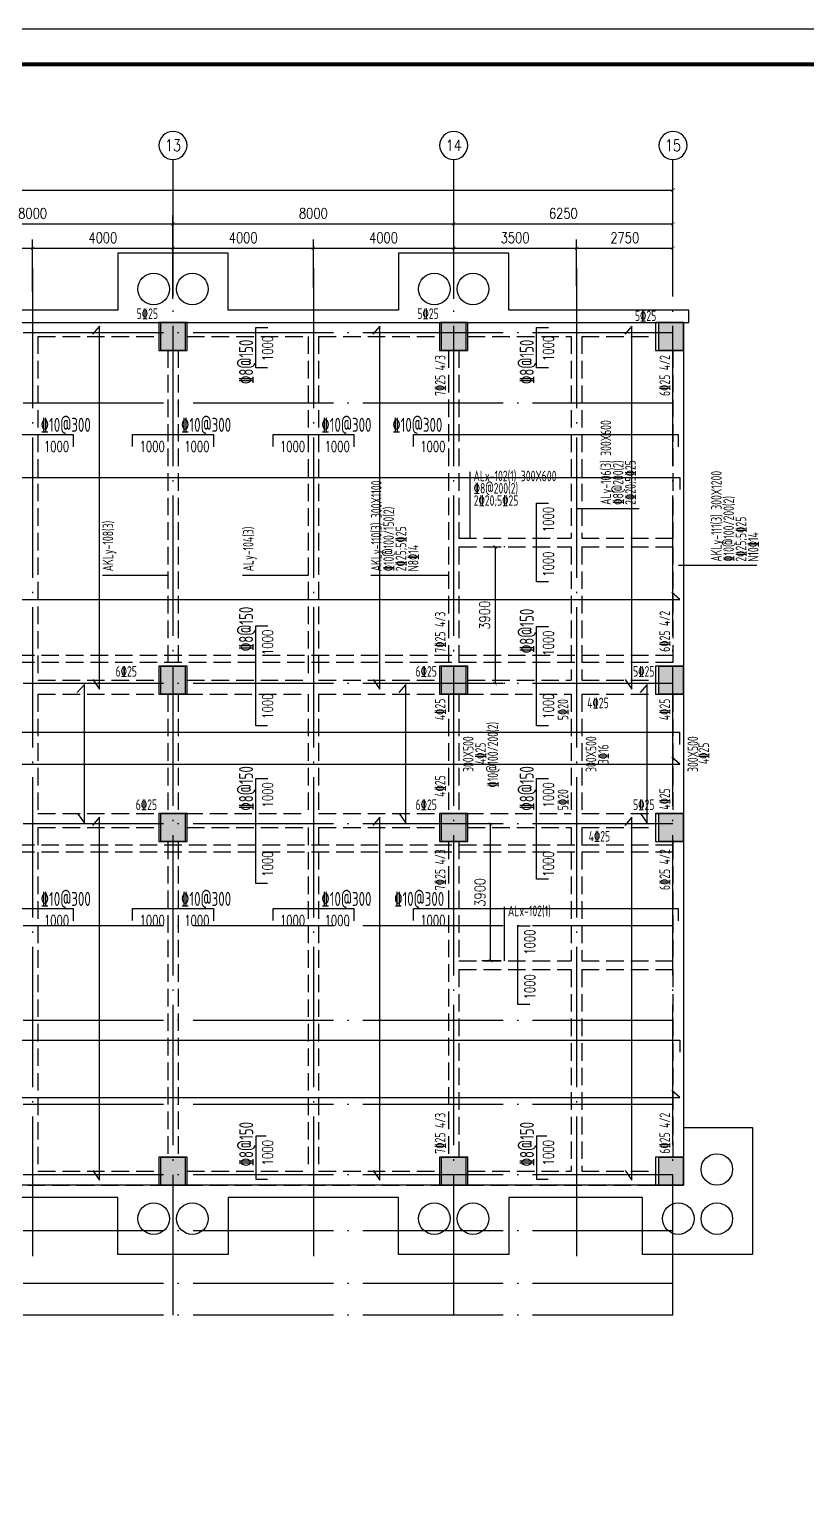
# Model space of a CAD drawing. Header units: millimetres. Extents: x 2998490 to 15040601, y 444546 to 7822218.
# Drawn here: x 14196175 to 14218331, y 7696287 to 7738064 of the extents above; entities that cross this region are included whole.
import ezdxf
from ezdxf.enums import TextEntityAlignment as Align

# ---------------------------------------------------------------- set-up
doc = ezdxf.new("R2010")
doc.units = ezdxf.units.MM
doc.header["$LTSCALE"] = 2000
doc.linetypes.add('DASH', pattern=[0.35, 0.25, -0.1])
doc.linetypes.add('DOTE', pattern=[2.42, 2, -0.2, 0.02, -0.2])
for name, color, linetype in [('3-AXIS', 3, 'Continuous'), ('3-AXIS_TEXT', 7, 'Continuous'), ('3-ban', 84, 'Continuous'), ('3-ban-rein', 1, 'Continuous'), ('3-ban-TEXT', 7, 'Continuous'), ('3-column-DOWN', 232, 'Continuous'), ('3-COLUMN-UP', 2, 'Continuous'), ('3-dote', 43, 'DOTE'), ('3-HATCH', 8, 'Continuous'), ('3-liang-rein-X', 54, 'Continuous'), ('3-liang-rein-Y', 130, 'Continuous'), ('3-liang-R截面-X', 50, 'Continuous'), ('3-liang-R截面-Y', 70, 'Continuous'), ('3-liang-s-1', 44, 'Continuous'), ('3-liang-xu', 120, 'DASH'), ('3-装饰线脚', 7, 'Continuous'), ('AXIS', 3, 'Continuous'), ('AXIS_TEXT', 7, 'Continuous'), ('图框', 7, 'Continuous')]:
    doc.layers.add(name, color=color, linetype=linetype)
doc.layers.add('3-零部件', color=73, linetype='Continuous', lineweight=5)
doc.styles.add('_TCH_AXIS', font='COMPLEX', dxfattribs={"bigfont": 'GBCBIG'})
doc.styles.add('COMPLEX', font='COMPLEX')
doc.styles.add('DIM_FONT', font='SIMPLEX', dxfattribs={"width": 0.8, "bigfont": 'HZTXT'})
doc.styles.add('TJ1', font='tj-romans1.shx', dxfattribs={"width": 0.8, "bigfont": 'tj-hztxt1.shx'})
doc.styles.add('TSSD_Rein', font='Tssdeng.shx', dxfattribs={"width": 0.7, "bigfont": 'hztxt.shx'})
doc.dimstyles.new('DIMN100', dxfattribs={"dimtxt": 300, "dimasz": 100, "dimexe": 250, "dimexo": 300, "dimgap": 150, "dimtad": 1, "dimdec": 0, "dimzin": 0, "dimdsep": 46, "dimtxsty": 'DIM_FONT', "dimblk": 'ARCHTICK', "dimcen": 0.09, "dimclrt": 7, "dimazin": 2, "dimtfac": 1, "dimtdec": 0, "dimtix": 1, "dimtmove": 2, "dimatfit": 3, "dimldrblk": 'ARCHTICK', "dimfxl": 0, "dimtolj": 1, "dimtzin": 0, "dimarcsym": 0})

# ---------------------------------------------------------------- blocks, each defined once
blk = doc.blocks.new('TJAD_TK_A0')
at = {"layer": '图框'}
blk.add_line((2162, 399.3), (973, 399.3), dxfattribs=at)
at = {"layer": '图框', "const_width": 1.2}
blk.add_lwpolyline([(2152, -431.7), (2152, 389.3), (998, 389.3), (998, -431.7)], close=True, dxfattribs=at)
blk = doc.blocks.new('_ArchTick')
at = {"color": 0, "linetype": 'ByBlock', "const_width": 0.15}
blk.add_lwpolyline([(-0.5, -0.5), (0.5, 0.5)], dxfattribs=at)
blk = doc.blocks.new('*D398')
at = {"layer": 'AXIS', "color": 0, "lineweight": -2}
for p, q in [((14192270, 7731341), (14192270, 7732767)), ((14192270, 7732517), (14200270, 7732517)), ((14200270, 7731341), (14200270, 7732767))]:
    blk.add_line(p, q, dxfattribs=at)
at = {"layer": 'Defpoints', "color": 0}
for p in [(14200270, 7732517), (14192270, 7731041), (14200270, 7731041)]:
    blk.add_point(p, dxfattribs=at)
at = {"layer": 'AXIS', "color": 0, "lineweight": -2, "xscale": 100, "yscale": 100, "zscale": 100, "rotation": 180}
blk.add_blockref('_ArchTick', (14192270, 7732517), dxfattribs=at)
at = {"layer": 'AXIS', "color": 0, "lineweight": -2, "xscale": 100, "yscale": 100, "zscale": 100}
blk.add_blockref('_ArchTick', (14200270, 7732517), dxfattribs=at)
at = {"layer": 'AXIS', "color": 7, "insert": (14196270, 7732817), "char_height": 300, "attachment_point": 5, "style": 'DIM_FONT'}
blk.add_mtext('\\A1;8000', dxfattribs=at)
blk = doc.blocks.new('*D399')
at = {"layer": 'AXIS', "color": 0, "lineweight": -2}
for p, q in [((14200270, 7731341), (14200270, 7732767)), ((14200270, 7732517), (14208270, 7732517)), ((14208270, 7731341), (14208270, 7732767))]:
    blk.add_line(p, q, dxfattribs=at)
at = {"layer": 'Defpoints', "color": 0}
for p in [(14208270, 7732517), (14200270, 7731041), (14208270, 7731041)]:
    blk.add_point(p, dxfattribs=at)
at = {"layer": 'AXIS', "color": 0, "lineweight": -2, "xscale": 100, "yscale": 100, "zscale": 100, "rotation": 180}
blk.add_blockref('_ArchTick', (14200270, 7732517), dxfattribs=at)
at = {"layer": 'AXIS', "color": 0, "lineweight": -2, "xscale": 100, "yscale": 100, "zscale": 100}
blk.add_blockref('_ArchTick', (14208270, 7732517), dxfattribs=at)
at = {"layer": 'AXIS', "color": 7, "insert": (14204270, 7732817), "char_height": 300, "attachment_point": 5, "style": 'DIM_FONT'}
blk.add_mtext('\\A1;8000', dxfattribs=at)
blk = doc.blocks.new('*D400')
at = {"layer": 'AXIS', "color": 0, "lineweight": -2}
for p, q in [((14208270, 7731341), (14208270, 7732767)), ((14208270, 7732517), (14214520, 7732517)), ((14214520, 7731341), (14214520, 7732767))]:
    blk.add_line(p, q, dxfattribs=at)
at = {"layer": 'Defpoints', "color": 0}
for p in [(14214520, 7732517), (14208270, 7731041), (14214520, 7731041)]:
    blk.add_point(p, dxfattribs=at)
at = {"layer": 'AXIS', "color": 0, "lineweight": -2, "xscale": 100, "yscale": 100, "zscale": 100, "rotation": 180}
blk.add_blockref('_ArchTick', (14208270, 7732517), dxfattribs=at)
at = {"layer": 'AXIS', "color": 0, "lineweight": -2, "xscale": 100, "yscale": 100, "zscale": 100}
blk.add_blockref('_ArchTick', (14214520, 7732517), dxfattribs=at)
at = {"layer": 'AXIS', "color": 7, "insert": (14211395, 7732817), "char_height": 300, "attachment_point": 5, "style": 'DIM_FONT'}
blk.add_mtext('\\A1;6250', dxfattribs=at)
blk = doc.blocks.new('_AXISO')
blk.add_circle((0, 0), 0.5)
at = {"layer": '3-AXIS_TEXT', "style": 'COMPLEX', "width": 1.041667}
blk.add_attdef('A', text='', height=0.56, dxfattribs=at).set_placement((-0.25, -0.28), (0.25, -0.28), align=Align.FIT)
blk = doc.blocks.new('*D401')
at = {"layer": 'AXIS', "color": 0, "lineweight": -2}
for p, q in [((14138270, 7731643), (14138270, 7733732)), ((14214520, 7731643), (14214520, 7733732)), ((14138270, 7733482), (14214520, 7733482))]:
    blk.add_line(p, q, dxfattribs=at)
at = {"layer": 'Defpoints', "color": 0}
for p in [(14214520, 7733482), (14138270, 7731343), (14214520, 7731343)]:
    blk.add_point(p, dxfattribs=at)
at = {"layer": 'AXIS', "color": 0, "lineweight": -2, "xscale": 100, "yscale": 100, "zscale": 100, "rotation": 180}
blk.add_blockref('_ArchTick', (14138270, 7733482), dxfattribs=at)
at = {"layer": 'AXIS', "color": 0, "lineweight": -2, "xscale": 100, "yscale": 100, "zscale": 100}
blk.add_blockref('_ArchTick', (14214520, 7733482), dxfattribs=at)
at = {"layer": 'AXIS', "color": 7, "insert": (14180271, 7733782), "char_height": 300, "attachment_point": 5, "style": 'DIM_FONT'}
blk.add_mtext('\\A1;76250', dxfattribs=at)
blk = doc.blocks.new('*D1106')
at = {"layer": '3-零部件', "color": 0, "lineweight": -2}
for p, q in [((14192270, 7730342), (14192270, 7732071)), ((14196270, 7730588), (14196270, 7732071)), ((14192270, 7731821), (14196270, 7731821))]:
    blk.add_line(p, q, dxfattribs=at)
at = {"layer": 'Defpoints', "color": 0}
for p in [(14196270, 7731821), (14192270, 7730042), (14196270, 7730288)]:
    blk.add_point(p, dxfattribs=at)
at = {"layer": '3-零部件', "color": 0, "lineweight": -2, "xscale": 100, "yscale": 100, "zscale": 100, "rotation": 180}
blk.add_blockref('_ArchTick', (14192270, 7731821), dxfattribs=at)
at = {"layer": '3-零部件', "color": 0, "lineweight": -2, "xscale": 100, "yscale": 100, "zscale": 100}
blk.add_blockref('_ArchTick', (14196270, 7731821), dxfattribs=at)
at = {"layer": '3-零部件', "color": 7, "insert": (14194270, 7732121), "char_height": 300, "attachment_point": 5, "style": 'DIM_FONT'}
blk.add_mtext('\\A1;4000', dxfattribs=at)
blk = doc.blocks.new('*D1107')
at = {"layer": '3-零部件', "color": 0, "lineweight": -2}
for p, q in [((14196270, 7730588), (14196270, 7732071)), ((14200270, 7730384), (14200270, 7732071)), ((14196270, 7731821), (14200270, 7731821))]:
    blk.add_line(p, q, dxfattribs=at)
at = {"layer": 'Defpoints', "color": 0}
for p in [(14200270, 7731821), (14196270, 7730288), (14200270, 7730084)]:
    blk.add_point(p, dxfattribs=at)
at = {"layer": '3-零部件', "color": 0, "lineweight": -2, "xscale": 100, "yscale": 100, "zscale": 100, "rotation": 180}
blk.add_blockref('_ArchTick', (14196270, 7731821), dxfattribs=at)
at = {"layer": '3-零部件', "color": 0, "lineweight": -2, "xscale": 100, "yscale": 100, "zscale": 100}
blk.add_blockref('_ArchTick', (14200270, 7731821), dxfattribs=at)
at = {"layer": '3-零部件', "color": 7, "insert": (14198270, 7732121), "char_height": 300, "attachment_point": 5, "style": 'DIM_FONT'}
blk.add_mtext('\\A1;4000', dxfattribs=at)
blk = doc.blocks.new('*D1108')
at = {"layer": '3-零部件', "color": 0, "lineweight": -2}
for p, q in [((14200270, 7730384), (14200270, 7732071)), ((14204270, 7730707), (14204270, 7732071)), ((14200270, 7731821), (14204270, 7731821))]:
    blk.add_line(p, q, dxfattribs=at)
at = {"layer": 'Defpoints', "color": 0}
for p in [(14204270, 7731821), (14204270, 7730407), (14200270, 7730084)]:
    blk.add_point(p, dxfattribs=at)
at = {"layer": '3-零部件', "color": 0, "lineweight": -2, "xscale": 100, "yscale": 100, "zscale": 100, "rotation": 180}
blk.add_blockref('_ArchTick', (14200270, 7731821), dxfattribs=at)
at = {"layer": '3-零部件', "color": 0, "lineweight": -2, "xscale": 100, "yscale": 100, "zscale": 100}
blk.add_blockref('_ArchTick', (14204270, 7731821), dxfattribs=at)
at = {"layer": '3-零部件', "color": 7, "insert": (14202270, 7732121), "char_height": 300, "attachment_point": 5, "style": 'DIM_FONT'}
blk.add_mtext('\\A1;4000', dxfattribs=at)
blk = doc.blocks.new('*D1109')
at = {"layer": '3-零部件', "color": 0, "lineweight": -2}
for p, q in [((14204270, 7730707), (14204270, 7732071)), ((14208270, 7730375), (14208270, 7732071)), ((14204270, 7731821), (14208270, 7731821))]:
    blk.add_line(p, q, dxfattribs=at)
at = {"layer": 'Defpoints', "color": 0}
for p in [(14208270, 7731821), (14204270, 7730407), (14208270, 7730075)]:
    blk.add_point(p, dxfattribs=at)
at = {"layer": '3-零部件', "color": 0, "lineweight": -2, "xscale": 100, "yscale": 100, "zscale": 100, "rotation": 180}
blk.add_blockref('_ArchTick', (14204270, 7731821), dxfattribs=at)
at = {"layer": '3-零部件', "color": 0, "lineweight": -2, "xscale": 100, "yscale": 100, "zscale": 100}
blk.add_blockref('_ArchTick', (14208270, 7731821), dxfattribs=at)
at = {"layer": '3-零部件', "color": 7, "insert": (14206270, 7732121), "char_height": 300, "attachment_point": 5, "style": 'DIM_FONT'}
blk.add_mtext('\\A1;4000', dxfattribs=at)
blk = doc.blocks.new('*D1110')
at = {"layer": '3-零部件', "color": 0, "lineweight": -2}
for p, q in [((14208270, 7730375), (14208270, 7732071)), ((14211770, 7730751), (14211770, 7732071)), ((14208270, 7731821), (14211770, 7731821))]:
    blk.add_line(p, q, dxfattribs=at)
at = {"layer": 'Defpoints', "color": 0}
for p in [(14211770, 7731821), (14211770, 7730451), (14208270, 7730075)]:
    blk.add_point(p, dxfattribs=at)
at = {"layer": '3-零部件', "color": 0, "lineweight": -2, "xscale": 100, "yscale": 100, "zscale": 100, "rotation": 180}
blk.add_blockref('_ArchTick', (14208270, 7731821), dxfattribs=at)
at = {"layer": '3-零部件', "color": 0, "lineweight": -2, "xscale": 100, "yscale": 100, "zscale": 100}
blk.add_blockref('_ArchTick', (14211770, 7731821), dxfattribs=at)
at = {"layer": '3-零部件', "color": 7, "insert": (14210020, 7732121), "char_height": 300, "attachment_point": 5, "style": 'DIM_FONT'}
blk.add_mtext('\\A1;3500', dxfattribs=at)
blk = doc.blocks.new('*D1111')
at = {"layer": '3-零部件', "color": 0, "lineweight": -2}
for p, q in [((14211770, 7730751), (14211770, 7732071)), ((14214520, 7730751), (14214520, 7732071)), ((14211770, 7731821), (14214520, 7731821))]:
    blk.add_line(p, q, dxfattribs=at)
at = {"layer": 'Defpoints', "color": 0}
for p in [(14214520, 7731821), (14211770, 7730451), (14214520, 7730451)]:
    blk.add_point(p, dxfattribs=at)
at = {"layer": '3-零部件', "color": 0, "lineweight": -2, "xscale": 100, "yscale": 100, "zscale": 100, "rotation": 180}
blk.add_blockref('_ArchTick', (14211770, 7731821), dxfattribs=at)
at = {"layer": '3-零部件', "color": 0, "lineweight": -2, "xscale": 100, "yscale": 100, "zscale": 100}
blk.add_blockref('_ArchTick', (14214520, 7731821), dxfattribs=at)
at = {"layer": '3-零部件', "color": 7, "insert": (14213145, 7732121), "char_height": 300, "attachment_point": 5, "style": 'DIM_FONT'}
blk.add_mtext('\\A1;2750', dxfattribs=at)
blk = doc.blocks.new('*D1112')
at = {"layer": '3-ban', "color": 0, "lineweight": -2}
for p, q in [((14209453, 7723309), (14209453, 7719409)), ((14209727, 7723309), (14209703, 7723309)), ((14209727, 7719409), (14209703, 7719409))]:
    blk.add_line(p, q, dxfattribs=at)
at = {"layer": 'Defpoints', "color": 0}
for p in [(14209427, 7723309), (14209427, 7719409), (14209453, 7719409)]:
    blk.add_point(p, dxfattribs=at)
at = {"layer": '3-ban', "color": 0, "lineweight": -2, "xscale": 100, "yscale": 100, "zscale": 100}
for p, rotation in [((14209453, 7723309), 90), ((14209453, 7719409), 270)]:
    blk.add_blockref('_ArchTick', p, dxfattribs=dict(at, rotation=rotation))
at = {"layer": '3-ban', "color": 7, "insert": (14209153, 7721359), "char_height": 300, "attachment_point": 5, "rotation": 90, "style": 'DIM_FONT'}
blk.add_mtext('\\A1;3900', dxfattribs=at)
blk = doc.blocks.new('*D1113')
at = {"layer": '3-ban', "color": 0, "lineweight": -2}
for p, q in [((14209617, 7715409), (14209069, 7715409)), ((14209319, 7711509), (14209319, 7715409)), ((14209617, 7711509), (14209069, 7711509))]:
    blk.add_line(p, q, dxfattribs=at)
at = {"layer": 'Defpoints', "color": 0}
for p in [(14209319, 7715409), (14209917, 7715409), (14209917, 7711509)]:
    blk.add_point(p, dxfattribs=at)
at = {"layer": '3-ban', "color": 0, "lineweight": -2, "xscale": 100, "yscale": 100, "zscale": 100}
for p, rotation in [((14209319, 7715409), 90), ((14209319, 7711509), 270)]:
    blk.add_blockref('_ArchTick', p, dxfattribs=dict(at, rotation=rotation))
at = {"layer": '3-ban', "color": 7, "insert": (14209019, 7713459), "char_height": 300, "attachment_point": 5, "rotation": 90, "style": 'DIM_FONT'}
blk.add_mtext('\\A1;3900', dxfattribs=at)

msp = doc.modelspace()

# ---------------------------------------------------------------- hatches: boundary and pattern name
at = {"layer": '3-HATCH'}
for points in [[(14199920.3, 7729708.7), (14200620.3, 7729708.7), (14200620.3, 7728908.7), (14199920.3, 7728908.7)], [(14207920.3, 7729708.7), (14208620.3, 7729708.7), (14208620.3, 7728908.7), (14207920.3, 7728908.7)], [(14214120.3, 7729708.7), (14214820.3, 7729708.7), (14214820.3, 7728908.7), (14214120.3, 7728908.7)], [(14199920.3, 7719908.7), (14200620.3, 7719908.7), (14200620.3, 7719108.7), (14199920.3, 7719108.7)], [(14207920.3, 7719908.7), (14208620.3, 7719908.7), (14208620.3, 7719108.7), (14207920.3, 7719108.7)], [(14214120.3, 7719908.7), (14214820.3, 7719908.7), (14214820.3, 7719108.7), (14214120.3, 7719108.7)], [(14199920.3, 7715708.7), (14200620.3, 7715708.7), (14200620.3, 7714908.7), (14199920.3, 7714908.7)], [(14207920.3, 7715708.7), (14208620.3, 7715708.7), (14208620.3, 7714908.7), (14207920.3, 7714908.7)], [(14214120.3, 7715708.7), (14214820.3, 7715708.7), (14214820.3, 7714908.7), (14214120.3, 7714908.7)], [(14199920.3, 7705908.7), (14200620.3, 7705908.7), (14200620.3, 7705108.7), (14199920.3, 7705108.7)], [(14207920.3, 7705908.7), (14208620.3, 7705908.7), (14208620.3, 7705108.7), (14207920.3, 7705108.7)], [(14214120.3, 7705908.7), (14214820.3, 7705908.7), (14214820.3, 7705108.7), (14214120.3, 7705108.7)]]:
    msp.add_hatch(color=256, dxfattribs=at).paths.add_polyline_path(points)

# ---------------------------------------------------------------- linework, layer by layer
at = {"layer": '3-AXIS', "color": 15, "linetype": 'DOTE'}
for p, q in [((14200270.3, 7701408.7), (14200270.3, 7731340.9)), ((14208270.3, 7701408.7), (14208270.3, 7731340.9)), ((14214520.3, 7701408.7), (14214520.3, 7731340.9)), ((14214520.3, 7729408.7), (14134833, 7729408.7)), ((14214520.3, 7727408.7), (14134833, 7727408.7)), ((14214520.3, 7719408.7), (14134833, 7719408.7)), ((14214520.3, 7715408.7), (14134833, 7715408.7)), ((14214520.3, 7712508.7), (14134833, 7712508.7)), ((14214520.3, 7709808.7), (14134833, 7709808.7)), ((14214520.3, 7707408.7), (14134833, 7707408.7)), ((14214520.3, 7705408.7), (14134833, 7705408.7)), ((14214520.3, 7703808.7), (14134833, 7703808.7)), ((14214520.3, 7702308.7), (14134833, 7702308.7)), ((14214520.3, 7701408.7), (14134833, 7701408.7))]:
    msp.add_line(p, q, dxfattribs=at)
at = {"layer": '3-ban-rein'}
for points in [[(14197984.1, 7719524.8), (14198177.5, 7719251.1), (14198177.5, 7729599), (14197974.4, 7729369.6)], [(14202967.8, 7728408.7), (14202629.8, 7728408.7), (14202629.8, 7729558.7), (14202975.8, 7729558.7)], [(14205973, 7719524.8), (14206166.4, 7719251.1), (14206166.4, 7729599), (14205963.3, 7729369.6)], [(14210967.8, 7728408.7), (14210629.8, 7728408.7), (14210629.8, 7729558.7), (14210975.8, 7729558.7)], [(14213154.4, 7719524.8), (14213347.8, 7719251.1), (14213347.8, 7729599), (14213144.7, 7729369.6)], [(14195120.3, 7726172.4), (14195120.3, 7726510.4), (14197420.3, 7726510.4), (14197420.3, 7726164.4)], [(14199120.3, 7726172.4), (14199120.3, 7726510.4), (14201420.3, 7726510.4), (14201420.3, 7726164.4)], [(14203120.3, 7726172.4), (14203120.3, 7726510.4), (14205420.3, 7726510.4), (14205420.3, 7726164.4)], [(14207120.3, 7726172.4), (14207120.3, 7726510.4), (14214670.3, 7726510.4), (14214670.3, 7726164.4)], [(14152126.5, 7724952.1), (14152126.5, 7725290), (14214717.6, 7725290), (14214717.6, 7724944)], [(14210967.8, 7722308.7), (14210629.8, 7722308.7), (14210629.8, 7724558.7), (14210975.8, 7724558.7)], [(14152332.3, 7722000.5), (14152058.6, 7721807.1), (14214719.7, 7721807.1), (14214490.4, 7722010.1)], [(14202967.8, 7718208.7), (14202629.8, 7718208.7), (14202629.8, 7721056.9), (14202975.8, 7721056.9)], [(14210967.8, 7718208.7), (14210629.8, 7718208.7), (14210629.8, 7721035.5), (14210975.8, 7721035.5)], [(14197549.6, 7715704.5), (14197743.1, 7715430.8), (14197743.1, 7719388.1), (14197540, 7719158.7)], [(14206715.4, 7715704.5), (14206908.8, 7715430.8), (14206908.8, 7719388.1), (14206705.7, 7719158.7)], [(14213594.9, 7715704.5), (14213788.3, 7715430.8), (14213788.3, 7719388.1), (14213585.2, 7719158.7)], [(14142126.5, 7717685), (14142126.5, 7718023), (14214703.5, 7718023), (14214703.5, 7717677)], [(14142332.3, 7717306.2), (14142058.6, 7717112.8), (14214719.7, 7717112.8), (14214490.4, 7717315.9)], [(14202967.8, 7713708.7), (14202629.8, 7713708.7), (14202629.8, 7716708.7), (14202975.8, 7716708.7)], [(14210967.8, 7713831.3), (14210629.8, 7713831.3), (14210629.8, 7716708.7), (14210975.8, 7716708.7)], [(14197984.1, 7705524.8), (14198177.5, 7705251.1), (14198177.5, 7715599), (14197974.4, 7715369.6)], [(14205973, 7705524.8), (14206166.4, 7705251.1), (14206166.4, 7715599), (14205963.3, 7715369.6)], [(14213154.4, 7705524.8), (14213347.8, 7705251.1), (14213347.8, 7715599), (14213144.7, 7715369.6)], [(14195120.3, 7712656.1), (14195120.3, 7712994), (14197420.3, 7712994), (14197420.3, 7712648)], [(14199120.3, 7712656.1), (14199120.3, 7712994), (14201420.3, 7712994), (14201420.3, 7712648)], [(14203120.3, 7712656.1), (14203120.3, 7712994), (14205420.3, 7712994), (14205420.3, 7712648)], [(14207120.3, 7712656.1), (14207120.3, 7712994), (14214670.3, 7712994), (14214670.3, 7712648)], [(14210437.2, 7710258.7), (14210099.2, 7710258.7), (14210099.2, 7712508.7), (14210445.3, 7712508.7)], [(14152126.5, 7708909.1), (14152126.5, 7709247), (14214717.6, 7709247), (14214717.6, 7708901)], [(14152332.3, 7707803.5), (14152058.6, 7707610.1), (14214719.7, 7707610.1), (14214490.4, 7707813.1)], [(14202921.9, 7706508.7), (14202629.8, 7706508.7), (14202629.8, 7705282.7), (14202959.1, 7705282.7)], [(14210921.9, 7706508.7), (14210629.8, 7706508.7), (14210629.8, 7705282.7), (14210959.1, 7705282.7)]]:
    msp.add_lwpolyline(points, dxfattribs=at)
at = {"layer": '3-column-DOWN'}
for points in [[(14199870.3, 7728908.7), (14200670.3, 7728908.7), (14200670.3, 7729708.7), (14199870.3, 7729708.7)], [(14207870.3, 7728908.7), (14208670.3, 7728908.7), (14208670.3, 7729708.7), (14207870.3, 7729708.7)], [(14214020.3, 7728908.7), (14214820.3, 7728908.7), (14214820.3, 7729708.7), (14214020.3, 7729708.7)], [(14199870.3, 7719108.7), (14200670.3, 7719108.7), (14200670.3, 7719908.7), (14199870.3, 7719908.7)], [(14207870.3, 7719108.7), (14208670.3, 7719108.7), (14208670.3, 7719908.7), (14207870.3, 7719908.7)], [(14214020.3, 7719108.7), (14214820.3, 7719108.7), (14214820.3, 7719908.7), (14214020.3, 7719908.7)], [(14199870.3, 7714908.7), (14200670.3, 7714908.7), (14200670.3, 7715708.7), (14199870.3, 7715708.7)], [(14207870.3, 7714908.7), (14208670.3, 7714908.7), (14208670.3, 7715708.7), (14207870.3, 7715708.7)], [(14214020.3, 7714908.7), (14214820.3, 7714908.7), (14214820.3, 7715708.7), (14214020.3, 7715708.7)], [(14199870.3, 7705108.7), (14200670.3, 7705108.7), (14200670.3, 7705908.7), (14199870.3, 7705908.7)], [(14207870.3, 7705108.7), (14208670.3, 7705108.7), (14208670.3, 7705908.7), (14207870.3, 7705908.7)], [(14214020.3, 7705108.7), (14214820.3, 7705108.7), (14214820.3, 7705908.7), (14214020.3, 7705908.7)]]:
    msp.add_lwpolyline(points, close=True, dxfattribs=at)
at = {"layer": '3-COLUMN-UP'}
for points in [[(14199920.3, 7729708.7), (14200620.3, 7729708.7), (14200620.3, 7728908.7), (14199920.3, 7728908.7)], [(14207920.3, 7729708.7), (14208620.3, 7729708.7), (14208620.3, 7728908.7), (14207920.3, 7728908.7)], [(14214120.3, 7729708.7), (14214820.3, 7729708.7), (14214820.3, 7728908.7), (14214120.3, 7728908.7)], [(14199920.3, 7719908.7), (14200620.3, 7719908.7), (14200620.3, 7719108.7), (14199920.3, 7719108.7)], [(14207920.3, 7719908.7), (14208620.3, 7719908.7), (14208620.3, 7719108.7), (14207920.3, 7719108.7)], [(14214120.3, 7719908.7), (14214820.3, 7719908.7), (14214820.3, 7719108.7), (14214120.3, 7719108.7)], [(14199920.3, 7715708.7), (14200620.3, 7715708.7), (14200620.3, 7714908.7), (14199920.3, 7714908.7)], [(14207920.3, 7715708.7), (14208620.3, 7715708.7), (14208620.3, 7714908.7), (14207920.3, 7714908.7)], [(14214120.3, 7715708.7), (14214820.3, 7715708.7), (14214820.3, 7714908.7), (14214120.3, 7714908.7)], [(14199920.3, 7705908.7), (14200620.3, 7705908.7), (14200620.3, 7705108.7), (14199920.3, 7705108.7)], [(14207920.3, 7705908.7), (14208620.3, 7705908.7), (14208620.3, 7705108.7), (14207920.3, 7705108.7)], [(14214120.3, 7705908.7), (14214820.3, 7705908.7), (14214820.3, 7705108.7), (14214120.3, 7705108.7)]]:
    msp.add_lwpolyline(points, close=True, dxfattribs=at)
at = {"layer": '3-dote'}
for p, q in [((14196270.3, 7731265.1), (14196270.3, 7703083.5)), ((14204270.3, 7731265.1), (14204270.3, 7703083.5)), ((14211770.3, 7731265.1), (14211770.3, 7703083.5))]:
    msp.add_line(p, q, dxfattribs=at)
at = {"layer": '3-liang-R截面-X'}
for p, q in [((14208727.9, 7725447.1), (14208727.9, 7723558.7)), ((14209708.9, 7713047.1), (14209708.9, 7711508.7))]:
    msp.add_line(p, q, dxfattribs=at)
at = {"layer": '3-liang-R截面-Y'}
for p, q in [((14211788.7, 7724402.5), (14213558.9, 7724402.5)), ((14198256.1, 7722506.4), (14200136, 7722506.4)), ((14202254.9, 7722506.4), (14204134.8, 7722506.4)), ((14205906.1, 7722506.4), (14208136, 7722506.4)), ((14214675.6, 7722782.1), (14216905.6, 7722782.1))]:
    msp.add_line(p, q, dxfattribs=at)
at = {"layer": '3-liang-s-1'}
msp.add_lwpolyline([(14138060.1, 7709573), (14141195.8, 7712708.7), (14141970.3, 7712708.7), (14141970.3, 7727708.7), (14151970.3, 7727708.7), (14151970.3, 7729708.7), (14214820.3, 7729708.7), (14214820.3, 7705108.7), (14151970.3, 7705108.7), (14151970.3, 7707108.7), (14148510.1, 7707108.7), (14148510.1, 7705244.4), (14145449.3, 7702183.7), (14141120.8, 7702183.7), (14138060.1, 7705244.4), (14138060.1, 7709573)], dxfattribs=at)
at = {"layer": '3-liang-xu'}
for p, q in [((14192620.3, 7729708.7), (14199920.3, 7729708.7)), ((14200620.3, 7729708.7), (14207920.3, 7729708.7)), ((14208620.3, 7729708.7), (14214120.3, 7729708.7)), ((14196420.3, 7729308.7), (14196420.3, 7719508.7)), ((14196420.3, 7729308.7), (14199870.3, 7729308.7)), ((14200670.3, 7729308.7), (14204120.3, 7729308.7)), ((14204120.3, 7729308.7), (14204120.3, 7719508.7)), ((14204420.3, 7729308.7), (14204420.3, 7719508.7)), ((14204420.3, 7729308.7), (14207870.3, 7729308.7)), ((14208670.3, 7729308.7), (14211620.3, 7729308.7)), ((14211620.3, 7729308.7), (14211620.3, 7723558.7)), ((14211920.3, 7729308.7), (14211920.3, 7723558.7)), ((14211920.3, 7729308.7), (14214020.3, 7729308.7)), ((14200120.3, 7728908.7), (14200120.3, 7719908.7)), ((14200420.3, 7728908.7), (14200420.3, 7719908.7)), ((14208120.3, 7728908.7), (14208120.3, 7719908.7)), ((14208420.3, 7728908.7), (14208420.3, 7723558.7)), ((14214520.3, 7728908.7), (14214520.3, 7723558.7)), ((14214820.3, 7728908.7), (14214820.3, 7719908.7)), ((14208420.3, 7723558.7), (14211620.3, 7723558.7)), ((14208420.3, 7723308.7), (14211620.3, 7723308.7)), ((14208420.3, 7723308.7), (14208420.3, 7719908.7)), ((14211620.3, 7723308.7), (14211620.3, 7719508.7)), ((14211920.3, 7723558.7), (14214520.3, 7723558.7)), ((14211920.3, 7723308.7), (14211920.3, 7719508.7)), ((14211920.3, 7723308.7), (14214520.3, 7723308.7)), ((14214520.3, 7723308.7), (14214520.3, 7719908.7)), ((14214520.3, 7720208.7), (14152370.3, 7720208.7)), ((14214520.3, 7720008.7), (14152370.3, 7720008.7)), ((14196420.3, 7719508.7), (14199870.3, 7719508.7)), ((14200670.3, 7719508.7), (14204120.3, 7719508.7)), ((14204420.3, 7719508.7), (14207870.3, 7719508.7)), ((14208670.3, 7719508.7), (14211620.3, 7719508.7)), ((14211920.3, 7719508.7), (14214020.3, 7719508.7)), ((14196420.3, 7719108.7), (14196420.3, 7715708.7)), ((14196420.3, 7719108.7), (14199920.3, 7719108.7)), ((14200120.3, 7719108.7), (14200120.3, 7715708.7)), ((14200420.3, 7719108.7), (14200420.3, 7715708.7)), ((14200620.3, 7719108.7), (14204120.3, 7719108.7)), ((14204120.3, 7719108.7), (14204120.3, 7715708.7)), ((14204420.3, 7719108.7), (14204420.3, 7715708.7)), ((14204420.3, 7719108.7), (14207920.3, 7719108.7)), ((14208120.3, 7719108.7), (14208120.3, 7715708.7)), ((14208420.3, 7719108.7), (14208420.3, 7715708.7)), ((14208620.3, 7719108.7), (14211620.3, 7719108.7)), ((14211620.3, 7719108.7), (14211620.3, 7715708.7)), ((14211920.3, 7719108.7), (14211920.3, 7715708.7)), ((14211920.3, 7719108.7), (14214020.3, 7719108.7)), ((14214520.3, 7719108.7), (14214520.3, 7715708.7)), ((14214820.3, 7719108.7), (14214820.3, 7715708.7)), ((14196420.3, 7715708.7), (14199920.3, 7715708.7)), ((14200620.3, 7715708.7), (14204120.3, 7715708.7)), ((14204420.3, 7715708.7), (14207920.3, 7715708.7)), ((14208620.3, 7715708.7), (14211620.3, 7715708.7)), ((14211920.3, 7715708.7), (14214120.3, 7715708.7)), ((14196420.3, 7715308.7), (14199870.3, 7715308.7)), ((14196420.3, 7715308.7), (14196420.3, 7705508.7)), ((14200120.3, 7714908.7), (14200120.3, 7705908.7)), ((14200420.3, 7714908.7), (14200420.3, 7705908.7)), ((14200670.3, 7715308.7), (14204120.3, 7715308.7)), ((14204120.3, 7715308.7), (14204120.3, 7705508.7)), ((14204420.3, 7715308.7), (14207870.3, 7715308.7)), ((14204420.3, 7715308.7), (14204420.3, 7705508.7)), ((14208120.3, 7714908.7), (14208120.3, 7705908.7)), ((14208420.3, 7714908.7), (14208420.3, 7711508.7)), ((14208670.3, 7715308.7), (14211620.3, 7715308.7)), ((14211620.3, 7715308.7), (14211620.3, 7711508.7)), ((14211920.3, 7715308.7), (14214020.3, 7715308.7)), ((14211920.3, 7715308.7), (14211920.3, 7711508.7)), ((14214520.3, 7714908.7), (14214520.3, 7711508.7)), ((14214820.3, 7714908.7), (14214820.3, 7705908.7)), ((14214520.3, 7714808.7), (14152370.3, 7714808.7)), ((14214520.3, 7714608.7), (14152370.3, 7714608.7)), ((14208420.3, 7711508.7), (14211620.3, 7711508.7)), ((14208420.3, 7711258.7), (14211620.3, 7711258.7)), ((14208420.3, 7711258.7), (14208420.3, 7705908.7)), ((14211620.3, 7711258.7), (14211620.3, 7705508.7)), ((14211920.3, 7711508.7), (14214520.3, 7711508.7)), ((14211920.3, 7711258.7), (14214520.3, 7711258.7)), ((14211920.3, 7711258.7), (14211920.3, 7705508.7)), ((14214520.3, 7711258.7), (14214520.3, 7705908.7)), ((14196420.3, 7705508.7), (14199870.3, 7705508.7)), ((14200670.3, 7705508.7), (14204120.3, 7705508.7)), ((14204420.3, 7705508.7), (14207870.3, 7705508.7)), ((14208670.3, 7705508.7), (14211620.3, 7705508.7)), ((14211920.3, 7705508.7), (14214020.3, 7705508.7)), ((14192620.3, 7705108.7), (14199920.3, 7705108.7)), ((14200620.3, 7705108.7), (14207920.3, 7705108.7)), ((14208620.3, 7705108.7), (14214120.3, 7705108.7))]:
    msp.add_line(p, q, dxfattribs=at)
at = {"layer": '3-装饰线脚'}
for points in [[(14214820.3, 7729708.7), (14214970.3, 7729708.7), (14214970.3, 7730058.7), (14209840.3, 7730058.7), (14209840.3, 7731678.7), (14206700.3, 7731678.7), (14206700.3, 7730058.7), (14201840.3, 7730058.7), (14201840.3, 7731678.7), (14198700.3, 7731678.7), (14198700.3, 7730058.7), (14193840.3, 7730058.7)], [(14214820.3, 7706758.7), (14216790.3, 7706758.7), (14216790.3, 7703138.7), (14213650.3, 7703138.7), (14213650.3, 7704758.7), (14209840.3, 7704758.7), (14209840.3, 7703138.7), (14206700.3, 7703138.7), (14206700.3, 7704758.7), (14201840.3, 7704758.7), (14201840.3, 7703138.7), (14198701.7, 7703138.7), (14198700.3, 7704758.7), (14193840.3, 7704758.7)]]:
    msp.add_lwpolyline(points, dxfattribs=at)
for centre in [(14199720.3, 7730658.7), (14200820.3, 7730658.7), (14207720.3, 7730658.7), (14208820.3, 7730658.7), (14215770.3, 7705558.7), (14199720.3, 7704158.7), (14200820.3, 7704158.7), (14207720.3, 7704158.7), (14208820.3, 7704158.7), (14214670.3, 7704158.7), (14215770.3, 7704158.7)]:
    msp.add_circle(centre, 450, dxfattribs=at)
at = {"layer": 'AXIS'}
for p, q in [((14200270.3, 7731040.9), (14200270.3, 7734353.4)), ((14208270.3, 7731040.9), (14208270.3, 7734353.4)), ((14214520.3, 7731040.9), (14214520.3, 7734353.4))]:
    msp.add_line(p, q, dxfattribs=at)

# ---------------------------------------------------------------- block references
ref = msp.add_blockref('_AXISO', (14200270.3, 7734753.4), dxfattribs=dict(at, xscale=-800, yscale=800, zscale=800, rotation=180))
ref.add_attrib('A', '13', dxfattribs={"layer": 'AXIS_TEXT', "height": 328.45, "style": '_TCH_AXIS'}).set_placement((14200043.5, 7734589.1), (14200497.1, 7734589.1), align=Align.FIT)
ref = msp.add_blockref('_AXISO', (14208270.3, 7734753.4), dxfattribs=dict(at, xscale=-800, yscale=800, zscale=800, rotation=180))
ref.add_attrib('A', '14', dxfattribs={"layer": 'AXIS_TEXT', "height": 314.07, "style": '_TCH_AXIS'}).set_placement((14208038.5, 7734596.3), (14208502.1, 7734596.3), align=Align.FIT)
ref = msp.add_blockref('_AXISO', (14214520.3, 7734753.4), dxfattribs=dict(at, xscale=-800, yscale=800, zscale=800, rotation=180))
ref.add_attrib('A', '15', dxfattribs={"layer": 'AXIS_TEXT', "height": 328.45, "style": '_TCH_AXIS'}).set_placement((14214293.5, 7734589.1), (14214747.1, 7734589.1), align=Align.FIT)
at = {"layer": '图框', "xscale": 100, "yscale": 100, "zscale": 100}
msp.add_blockref('TJAD_TK_A0', (14027517.1, 7698133.9), dxfattribs=at)

# ---------------------------------------------------------------- texts
at = {"layer": '3-ban', "style": 'TSSD_Rein', "width": 0.7}
for s, rotation, p in [('%%1328@150', 89.99419, (14202552.7, 7727947.5, -5065)), ('%%1328@150', 89.99419, (14210552.7, 7727947.5, -5065)), ('%%13210@300', 359.99419, (14196499, 7726587.5, -5065)), ('%%13210@300', 359.99419, (14200499, 7726587.5, -5065)), ('%%13210@300', 359.99419, (14204499, 7726587.5, -5065)), ('%%13210@300', 359.99419, (14206518.8, 7726587.5, -5065)), ('%%1328@150', 89.99419, (14202552.7, 7720332.5, -5065)), ('%%1328@150', 89.99419, (14210552.7, 7720276.1, -5065)), ('%%1328@150', 89.99419, (14202552.7, 7715787.3, -5065)), ('%%1328@150', 89.99419, (14210552.7, 7715787.3, -5065)), ('%%13210@300', 359.99419, (14196499, 7713071.1, -5065)), ('%%13210@300', 359.99419, (14200499, 7713071.1, -5065)), ('%%13210@300', 359.99419, (14204499, 7713071.1, -5065)), ('%%13210@300', 359.99419, (14206571.5, 7713071.1, -5065)), ('%%1328@150', 90.00581, (14202557.6, 7705644.7, -5065)), ('%%1328@150', 90.00581, (14210557.6, 7705644.7, -5065))]:
    msp.add_text(s, height=400, rotation=rotation, dxfattribs=at).set_placement(p)
at = {"layer": '3-ban-TEXT', "style": 'TJ1', "width": 0.7}
for p in [(14203119.7, 7728605.6), (14211119.7, 7728605.6), (14211119.7, 7723728.6), (14211119.7, 7722455.6), (14203119.7, 7720226.7), (14211119.7, 7720205.3), (14203119.7, 7718405.6), (14211119.7, 7718405.6), (14203119.7, 7715878.6), (14211119.7, 7715878.6), (14203119.7, 7713905.6), (14211119.7, 7713907.3), (14210589.1, 7711678.6), (14210589.1, 7710405.6), (14203119.7, 7705678.6), (14211119.7, 7705678.6)]:
    msp.add_text('1000', height=300, rotation=90, dxfattribs=at).set_placement(p)
for p in [(14196590.2, 7726020.5), (14199317.2, 7726020.5), (14200590.2, 7726020.5), (14203317.2, 7726020.5), (14204590.2, 7726020.5), (14207317.2, 7726020.5), (14196590.2, 7712504.1), (14199317.2, 7712504.1), (14200590.2, 7712504.1), (14203317.2, 7712504.1), (14204590.2, 7712504.1), (14207317.2, 7712504.1)]:
    msp.add_text('1000', height=300, dxfattribs=at).set_placement(p)
at = {"layer": '3-liang-rein-X', "style": 'TSSD_Rein', "width": 0.7}
for s, p in [('5%%13225', (14199234.8, 7729808.7)), ('5%%13225', (14207234.8, 7729808.7)), ('5%%13225', (14213434.8, 7729744.5)), ('%%1328@200(2)', (14208840.7, 7724829.4)), ('2%%13220;5%%13225', (14208840.7, 7724479.5)), ('6%%13225', (14198633.5, 7719608.7)), ('6%%13225', (14207183.5, 7719608.7)), ('5%%13225', (14213383.5, 7719608.7)), ('4%%13225', (14212074.7, 7718708.7)), ('6%%13225', (14199207.9, 7715808.7)), ('6%%13225', (14207183.5, 7715808.7)), ('5%%13225', (14213383.5, 7715808.7)), ('4%%13225', (14212116.3, 7714908.7))]:
    msp.add_text(s, height=300, dxfattribs=at).set_placement(p)
at = {"layer": '3-liang-rein-Y', "style": 'TSSD_Rein', "width": 0.7}
for s, p in [('7%%13225 4/3', (14208034.8, 7727609.9)), ('6%%13225 4/2', (14214434.8, 7727609.9)), ('%%1328@200(2)', (14213106.6, 7724506.7)), ('2%%13220;5%%13225', (14213456.6, 7724506.7)), ('%%13210@100/200(2)', (14216257.2, 7722886.3)), ('%%13210@100/150(2)', (14206565.7, 7722610.6)), ('2%%13225;5%%13225', (14216607.2, 7722886.3)), ('2%%13225;5%%13225', (14206915.7, 7722610.6)), ('N10%%13214', (14216957.2, 7722886.3)), ('N8%%13214', (14207265.7, 7722610.6)), ('7%%13225 4/3', (14208034.8, 7720292.9)), ('6%%13225 4/2', (14214434.8, 7720316.2)), ('4%%13225', (14208034.8, 7718367.5)), ('5%%13220', (14211534.8, 7718367.5)), ('4%%13225', (14214434.8, 7718367.5)), ('%%13210@100/200(2)', (14209534.8, 7716445.9)), ('4%%13225', (14209184.8, 7717114.2)), ('3%%13216', (14212684.8, 7717114.2)), ('4%%13225', (14215545.6, 7717114.2)), ('4%%13225', (14208034.8, 7716182.8)), ('5%%13220', (14211534.8, 7715799.2)), ('4%%13225', (14214434.8, 7715815.8)), ('7%%13225 4/3', (14208034.8, 7713521.8)), ('6%%13225 4/2', (14214434.8, 7713521.8)), ('7%%13225 4/3', (14208034.8, 7706008.7)), ('6%%13225 4/2', (14214434.8, 7706008.7))]:
    msp.add_text(s, height=300, rotation=90, dxfattribs=at).set_placement(p)
at = {"layer": '3-liang-R截面-X', "style": 'TSSD_Rein', "width": 0.7}
for s, p in [('ALx-102(1) 300X600', (14208835.9, 7725179.4)), ('ALx-102(1)', (14209816.9, 7712779.4))]:
    msp.add_text(s, height=300, dxfattribs=at).set_placement(p)
at = {"layer": '3-liang-R截面-Y', "style": 'TSSD_Rein', "width": 0.7}
for s, p in [('ALy-106(3) 300X600', (14212756.7, 7724506.7)), ('AKLy-111(3) 300X1200', (14215907.2, 7722886.3)), ('AKLy-110(3) 300X1100', (14206215.7, 7722610.6)), ('AKLy-108(3)', (14198565.7, 7722610.6)), ('ALy-104(3)', (14202564.5, 7722610.6)), ('300X500', (14208834.8, 7716891.5)), ('300X500', (14212334.8, 7716891.5)), ('300X500', (14215234.8, 7716891.5))]:
    msp.add_text(s, height=300, rotation=90, dxfattribs=at).set_placement(p)

# ---------------------------------------------------------------- dimensions: what is measured, and where the dimension line sits
at = {"layer": '3-ban'}
for base, p1, p2, picture, middle in [((14209452.6, 7719408.7), (14209426.9, 7723308.7), (14209426.9, 7719408.7), '*D1112', (14209152.6, 7721358.7)), ((14209318.9, 7715408.7), (14209916.8, 7711508.7), (14209916.8, 7715408.7), '*D1113', (14209018.9, 7713458.7))]:
    dim = msp.add_linear_dim(base=base, p1=p1, p2=p2, angle=90, dimstyle='DIMN100', dxfattribs=at)
    dim.commit()
    dim.dimension.update_dxf_attribs({"geometry": picture, "text_midpoint": middle})
at = {"layer": '3-零部件'}
for base, p1, p2, picture, middle in [((14196270.3, 7731820.6), (14192270.3, 7730042.1), (14196270.3, 7730288), '*D1106', (14194270.3, 7732120.6)), ((14200270.3, 7731820.6), (14196270.3, 7730288), (14200270.3, 7730083.9), '*D1107', (14198270.3, 7732120.6)), ((14204270.3, 7731820.6), (14200270.3, 7730083.9), (14204270.3, 7730406.7), '*D1108', (14202270.3, 7732120.6)), ((14208270.3, 7731820.6), (14204270.3, 7730406.7), (14208270.3, 7730075.2), '*D1109', (14206270.3, 7732120.6)), ((14211770.3, 7731820.6), (14208270.3, 7730075.2), (14211770.3, 7730450.9), '*D1110', (14210020.3, 7732120.6)), ((14214520.3, 7731820.6), (14211770.3, 7730450.9), (14214520.3, 7730450.9), '*D1111', (14213145.3, 7732120.6))]:
    dim = msp.add_linear_dim(base=base, p1=p1, p2=p2, dimstyle='DIMN100', dxfattribs=at)
    dim.commit()
    dim.dimension.update_dxf_attribs({"geometry": picture, "text_midpoint": middle})
at = {"layer": 'AXIS'}
dim = msp.add_linear_dim(base=(14214520.3, 7733482.4), p1=(14138270.3, 7731342.5), p2=(14214520.3, 7731342.5), dimstyle='DIMN100', dxfattribs=at)
dim.commit()
dim.dimension.update_dxf_attribs({"geometry": '*D401', "text_midpoint": (14180271.1, 7733782.4), "dimtype": 160})
for p1, p2, picture, middle in [((14192270.3, 7731040.9), (14200270.3, 7731040.9), '*D398', (14196270.3, 7732817)), ((14200270.3, 7731040.9), (14208270.3, 7731040.9), '*D399', (14204270.3, 7732817)), ((14208270.3, 7731040.9), (14214520.3, 7731040.9), '*D400', (14211395.3, 7732817))]:
    dim = msp.add_aligned_dim(p1=p1, p2=p2, distance=1476.1, dimstyle='DIMN100', dxfattribs=at)
    dim.commit()
    dim.dimension.update_dxf_attribs({"geometry": picture, "text_midpoint": middle})

doc.saveas('drawing.dxf')
